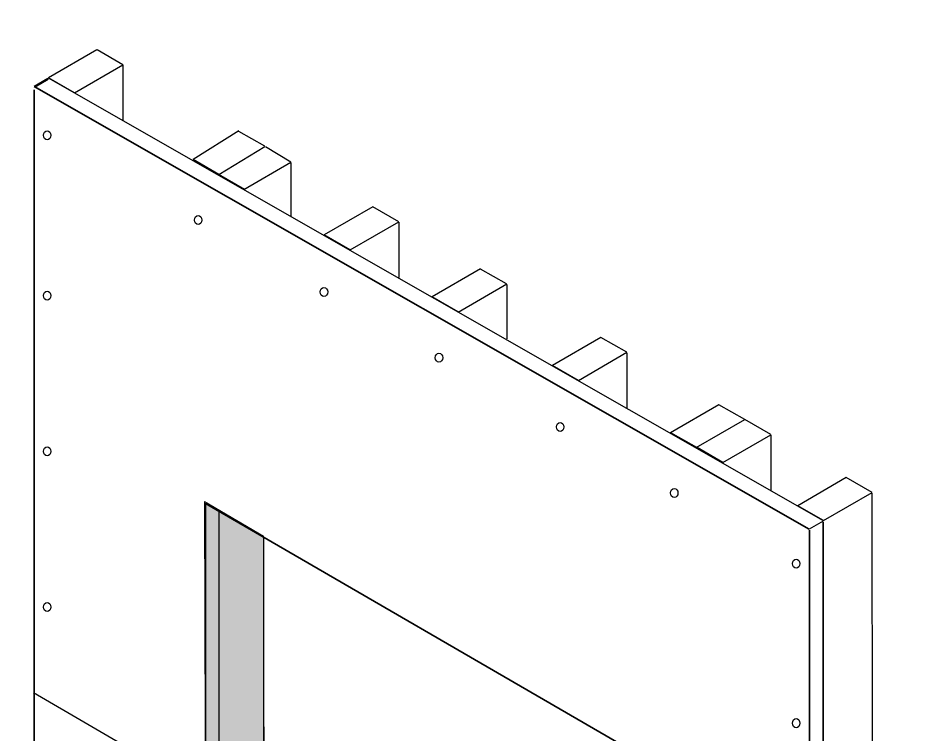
# Model space of a CAD drawing. Header units: inches. Extents: x -17.6 to 82.3, y -15.1 to 23.2.
# Drawn here: x -9.295 to -4.956, y 1.828 to 5.281 of the extents above; entities that cross this region are included whole.
import ezdxf

# ---------------------------------------------------------------- set-up
doc = ezdxf.new("R2010")
doc.units = ezdxf.units.IN
doc.header["$MEASUREMENT"] = 0
doc.layers.add('G-ANNO-TTLB', color=7, linetype='Continuous', lineweight=0)
doc.layers.add('TYVEK', color=7, linetype='Continuous', lineweight=0)

# ---------------------------------------------------------------- blocks, each defined once
blk = doc.blocks.new('Block_293')
at = {"layer": 'TYVEK', "color": 252, "lineweight": 25, "true_color": 0x848484}
for centre in [(-8.4273, 4.3077), (-7.8214, 3.9613), (-7.2674, 3.6447), (-6.684, 3.3112), (-6.1344, 2.9932)]:
    blk.add_ellipse(centre, major_axis=(0, 0.0221), ratio=0.812499, dxfattribs=at)

msp = doc.modelspace()

# ---------------------------------------------------------------- hatches: boundary and pattern name
at = {"layer": 'G-ANNO-TTLB', "true_color": 0xff00ff, "transparency": 33554687}
h = msp.add_hatch(color=6, dxfattribs=at)
edge = h.paths.add_edge_path()
edge.add_spline(control_points=[(24.6253, -11.0625), (24.6253, -11.0625), (-16.0625, -11.0625), (-16.0625, -11.0625), (-16.0625, -11.0625), (-16.0625, 23.0625), (-16.0625, 23.0625), (-16.0625, 23.0625), (24.6253, 23.0625), (24.6253, 23.0625), (24.6253, 23.0625), (24.6253, -11.0625), (24.6253, -11.0625)], knot_values=[0, 0, 0, 0, 1, 1, 1, 2, 2, 2, 3, 3, 3, 4, 4, 4, 4], degree=3, periodic=0)
edge = h.paths.add_edge_path()
edge.add_spline(control_points=[(-15.9375, 22.9375), (-15.9375, 22.9375), (-15.9375, -10.9375), (-15.9375, -10.9375), (-15.9375, -10.9375), (24.5003, -10.9375), (24.5003, -10.9375), (24.5003, -10.9375), (24.5003, 22.9375), (24.5003, 22.9375), (24.5003, 22.9375), (-15.9375, 22.9375), (-15.9375, 22.9375)], knot_values=[0, 0, 0, 0, 1, 1, 1, 2, 2, 2, 3, 3, 3, 4, 4, 4, 4], degree=3, periodic=0)
edge.add_line((-15.9375, 22.9375), (-15.9375, 22.9375))
at = {"layer": 'TYVEK', "true_color": 0x808080, "transparency": 33554559}
h = msp.add_hatch(color=8, dxfattribs=at)
h.dxf.hatch_style = 2
h.paths.add_polyline_path([(-8.1055, 0.3406), (-8.3888, 0.1796), (-8.3972, 2.9521), (-8.1127, 2.7845)])

# ---------------------------------------------------------------- linework, layer by layer
at = {"layer": 'G-ANNO-TTLB'}
for points in [[(24.6253, -11.0625), (24.6253, -11.0625), (-16.0625, -11.0625), (-16.0625, -11.0625), (-16.0625, -11.0625), (-16.0625, 23.0625), (-16.0625, 23.0625), (-16.0625, 23.0625), (24.6253, 23.0625), (24.6253, 23.0625), (24.6253, 23.0625), (24.6253, -11.0625), (24.6253, -11.0625)], [(-15.9375, 22.9375), (-15.9375, 22.9375), (-15.9375, -10.9375), (-15.9375, -10.9375), (-15.9375, -10.9375), (24.5003, -10.9375), (24.5003, -10.9375), (24.5003, -10.9375), (24.5003, 22.9375), (24.5003, 22.9375), (24.5003, 22.9375), (-15.9375, 22.9375), (-15.9375, 22.9375)]]:
    msp.add_open_spline(points, degree=3, knots=[0, 0, 0, 0, 1, 1, 1, 2, 2, 2, 3, 3, 3, 4, 4, 4, 4], dxfattribs=at)
at = {"layer": 'TYVEK', "color": 33, "lineweight": 25, "true_color": 0xcc9966}
for p, q in [((-8.9148, 5.1271), (-9.1481, 4.9921)), ((-8.7894, 5.0554), (-8.9143, 5.1271)), ((-9.0231, 4.9208), (-8.7894, 5.0557)), ((-8.7894, 5.0554), (-8.7894, 4.7873)), ((-9.0231, 4.9205), (-9.1481, 4.9921)), ((-8.2313, 4.7372), (-8.452, 4.5986)), ((-8.1067, 4.6631), (-8.2316, 4.7347)), ((-8.327, 4.527), (-8.1068, 4.662)), ((-7.9806, 4.5866), (-8.1031, 4.6597)), ((-8.327, 4.527), (-8.452, 4.5986)), ((-8.208, 4.4553), (-7.9806, 4.5866)), ((-7.9806, 4.5856), (-7.9806, 4.3257)), ((-8.202, 4.4553), (-8.327, 4.527)), ((-7.5865, 4.371), (-7.8198, 4.236)), ((-7.4613, 4.2993), (-7.5863, 4.371)), ((-7.6948, 4.1644), (-7.461, 4.2993)), ((-7.4613, 4.2969), (-7.4613, 4.0313)), ((-7.6948, 4.1644), (-7.8198, 4.236)), ((-7.0669, 4.0731), (-7.3002, 3.9381)), ((-6.9419, 3.9997), (-7.0669, 4.0714)), ((-7.1752, 3.8647), (-6.9414, 3.9997)), ((-6.9414, 3.997), (-6.9414, 3.7353)), ((-7.1752, 3.8664), (-7.3002, 3.9381)), ((-6.488, 3.7423), (-6.7213, 3.6073)), ((-6.363, 3.6706), (-6.488, 3.7423)), ((-6.5963, 3.5357), (-6.3625, 3.6706)), ((-6.363, 3.6683), (-6.363, 3.4021)), ((-6.5963, 3.5357), (-6.7213, 3.6073)), ((-5.9199, 3.4184), (-6.1532, 3.2834)), ((-5.669, 3.2752), (-5.7945, 3.3468)), ((-6.0258, 3.2117), (-6.1508, 3.2834)), ((-5.8997, 3.1402), (-5.669, 3.2736)), ((-5.669, 3.2736), (-5.669, 3.0074)), ((-5.8997, 3.1402), (-6.0247, 3.2118)), ((-5.3066, 3.067), (-5.5399, 2.9321)), ((-5.1811, 2.9954), (-5.3066, 3.067)), ((-5.4149, 2.8604), (-5.1811, 2.9954)), ((-5.1776, -2.8989), (-5.1811, 2.993)), ((-5.5399, 2.9321), (-5.5399, 2.9318)), ((-5.4149, 2.8604), (-5.5399, 2.9321))]:
    msp.add_line(p, q, dxfattribs=at)
at = {"layer": 'TYVEK', "color": 2, "lineweight": 25, "true_color": 0xffff00}
for p, q in [((-5.4149, 2.8591), (-9.1481, 4.9908)), ((-9.1505, 4.9892), (-9.2173, 4.9505)), ((-9.1499, 4.9841), (-9.2167, 4.9454)), ((-9.1492, 4.9843), (-9.2124, 4.9482)), ((-8.3257, 0.2202), (-8.3257, 2.912)), ((-5.4173, 2.8574), (-5.4841, 2.8188)), ((-9.2208, 2.0317), (-8.3966, 1.5545))]:
    msp.add_line(p, q, dxfattribs=at)
at = {"layer": 'TYVEK', "color": 2, "lineweight": 35, "true_color": 0xffff00}
for p, q in [((-5.4841, 2.8188), (-9.2173, 4.9505)), ((-9.2167, 4.9341), (-9.2167, -0.9304)), ((-5.4167, -3.0416), (-5.4167, 2.8523)), ((-5.4835, 2.8137), (-5.4835, -3.0802))]:
    msp.add_line(p, q, dxfattribs=at)
at = {"layer": 'TYVEK', "color": 18, "lineweight": 25, "true_color": 0x000000}
msp.add_line((-8.1102, -0.0717), (-8.1102, 2.7817), dxfattribs=at)
at = {"layer": 'TYVEK', "color": 33, "lineweight": 25, "true_color": 0xcc9966}
msp.add_lwpolyline([(-6.0282, 3.2117), (-5.7945, 3.3467), (-5.9195, 3.4184)], dxfattribs=at)
at = {"layer": 'TYVEK'}
msp.add_lwpolyline([(-8.1055, 0.3406), (-8.3888, 0.1796), (-8.3972, 2.9521), (-8.1127, 2.7845)], close=True, dxfattribs=at)
at = {"layer": 'TYVEK', "color": 2, "lineweight": 35, "true_color": 0xffff00}
msp.add_lwpolyline([(-8.3925, 0.1843), (-8.3925, 2.9424), (-6.3329, 1.7487), (-6.3329, -1.0272)], dxfattribs=at)
at = {"layer": 'TYVEK', "color": 252, "lineweight": 25, "true_color": 0x848484}
for centre in [(-9.1542, 4.716), (-9.1542, 3.9438), (-9.1542, 3.1938), (-5.5473, 2.6531), (-9.1542, 2.4438), (-5.5473, 1.8845)]:
    msp.add_ellipse(centre, major_axis=(0, 0.0221), ratio=0.812499, dxfattribs=at)

# ---------------------------------------------------------------- block references
at = {"layer": 'TYVEK'}
msp.add_blockref('Block_293', (0, 0), dxfattribs=at)

doc.saveas('drawing.dxf')
